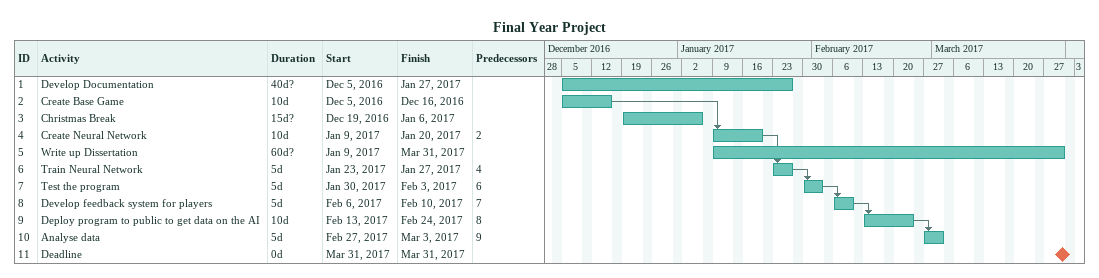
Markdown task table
Final Year Project

| ID | Task | Duration | Start | Finish | Predecessors |
|---|---|---|---|---|---|
| 1 | Develop Documentation | 40d? | 2016-12-05 | 2017-01-27 |  |
| 2 | Create Base Game | 10d | 2016-12-05 | 2016-12-16 |  |
| 3 | Christmas Break | 15d? | 2016-12-19 | 2017-01-06 |  |
| 4 | Create Neural Network | 10d | 2017-01-09 | 2017-01-20 | 2 |
| 5 | Write up Dissertation | 60d? | 2017-01-09 | 2017-03-31 |  |
| 6 | Train Neural Network | 5d | 2017-01-23 | 2017-01-27 | 4 |
| 7 | Test the program | 5d | 2017-01-30 | 2017-02-03 | 6 |
| 8 | Develop feedback system for players | 5d | 2017-02-06 | 2017-02-10 | 7 |
| 9 | Deploy program to public to get data on the AI | 10d | 2017-02-13 | 2017-02-24 | 8 |
| 10 | Analyse data | 5d | 2017-02-27 | 2017-03-03 | 9 |
| 11 | Deadline | 0d | 2017-03-31 | 2017-03-31 |  |
